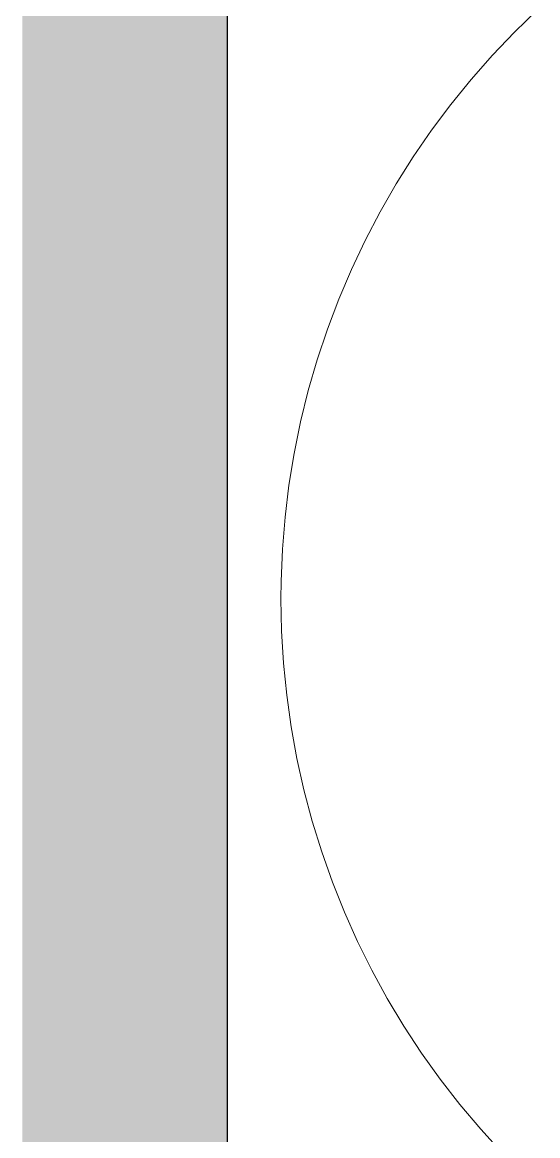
# Model space of a CAD drawing. Header units: millimetres. Extents: x 155927 to 326028, y -36033 to 97293.
# Drawn here: x 214625 to 214881, y 12038 to 12592 of the extents above; entities that cross this region are included whole.
import ezdxf

# ---------------------------------------------------------------- set-up
doc = ezdxf.new("R2010")
doc.units = ezdxf.units.MM
doc.header["$MEASUREMENT"] = 0
for name, color, linetype, lineweight in [('A-WALL-PATT', 7, 'CONTINUOUS', 9), ('I-FURN', 8, 'CONTINUOUS', 9), ('I-WALL', 7, 'CONTINUOUS', 9)]:
    doc.layers.add(name, color=color, linetype=linetype, lineweight=lineweight)

msp = doc.modelspace()

# ---------------------------------------------------------------- hatches: boundary and pattern name
at = {"layer": 'A-WALL-PATT'}
msp.add_hatch(color=256, dxfattribs=at).paths.add_polyline_path([(214624.83, 9369.61), (214726.83, 9369.61), (214726.83, 9398.58), (214723.01, 9398.58), (214723.01, 10198.58), (214726.83, 10198.58), (214726.83, 13505.61), (214624.83, 13505.61), (214624.83, 9398.58)], flags=0)

# ---------------------------------------------------------------- linework, layer by layer
at = {"layer": 'I-FURN'}
for p, q in [((214880.86, 12598.05), (214869.36, 12586.92)), ((214869.36, 12586.92), (214858.32, 12575.34)), ((214858.32, 12575.34), (214847.75, 12563.33)), ((214847.75, 12563.33), (214837.67, 12550.91)), ((214837.67, 12550.91), (214828.1, 12538.09)), ((214828.1, 12538.09), (214819.04, 12524.9)), ((214819.04, 12524.9), (214810.52, 12511.36)), ((214810.52, 12511.36), (214802.55, 12497.49)), ((214802.55, 12497.49), (214795.14, 12483.31)), ((214795.14, 12483.31), (214788.3, 12468.84)), ((214788.3, 12468.84), (214782.05, 12454.12)), ((214782.05, 12454.12), (214776.39, 12439.15)), ((214776.39, 12439.15), (214771.33, 12423.97)), ((214771.33, 12423.97), (214766.89, 12408.61)), ((214766.89, 12408.61), (214763.06, 12393.07)), ((214763.06, 12393.07), (214759.86, 12377.4)), ((214759.86, 12377.4), (214757.28, 12361.61)), ((214757.28, 12361.61), (214755.34, 12345.72)), ((214755.34, 12345.72), (214754.04, 12329.78)), ((214754.04, 12329.78), (214753.37, 12313.79)), ((214753.37, 12313.79), (214753.28, 12305.16)), ((214753.28, 12305.16), (214753.6, 12289.16)), ((214753.6, 12289.16), (214754.56, 12273.19)), ((214754.56, 12273.19), (214756.16, 12257.27)), ((214756.16, 12257.27), (214758.39, 12241.43)), ((214758.39, 12241.43), (214761.25, 12225.69)), ((214761.25, 12225.69), (214764.74, 12210.08)), ((214764.74, 12210.08), (214768.86, 12194.62)), ((214768.86, 12194.62), (214773.59, 12179.33)), ((214773.59, 12179.33), (214778.92, 12164.25)), ((214778.92, 12164.25), (214784.86, 12149.39)), ((214784.86, 12149.39), (214791.38, 12134.78)), ((214791.38, 12134.78), (214798.48, 12120.45)), ((214798.48, 12120.45), (214806.15, 12106.41)), ((214806.15, 12106.41), (214814.38, 12092.68)), ((214814.38, 12092.68), (214823.15, 12079.3)), ((214823.15, 12079.3), (214832.44, 12066.28)), ((214832.44, 12066.28), (214842.25, 12053.64)), ((214842.25, 12053.64), (214852.56, 12041.4)), ((214852.56, 12041.4), (214863.35, 12029.59))]:
    msp.add_line(p, q, dxfattribs=at)
at = {"layer": 'I-WALL', "lineweight": 30}
msp.add_line((214726.83, 10198.58), (214726.83, 13505.61), dxfattribs=at)

doc.saveas('drawing.dxf')
